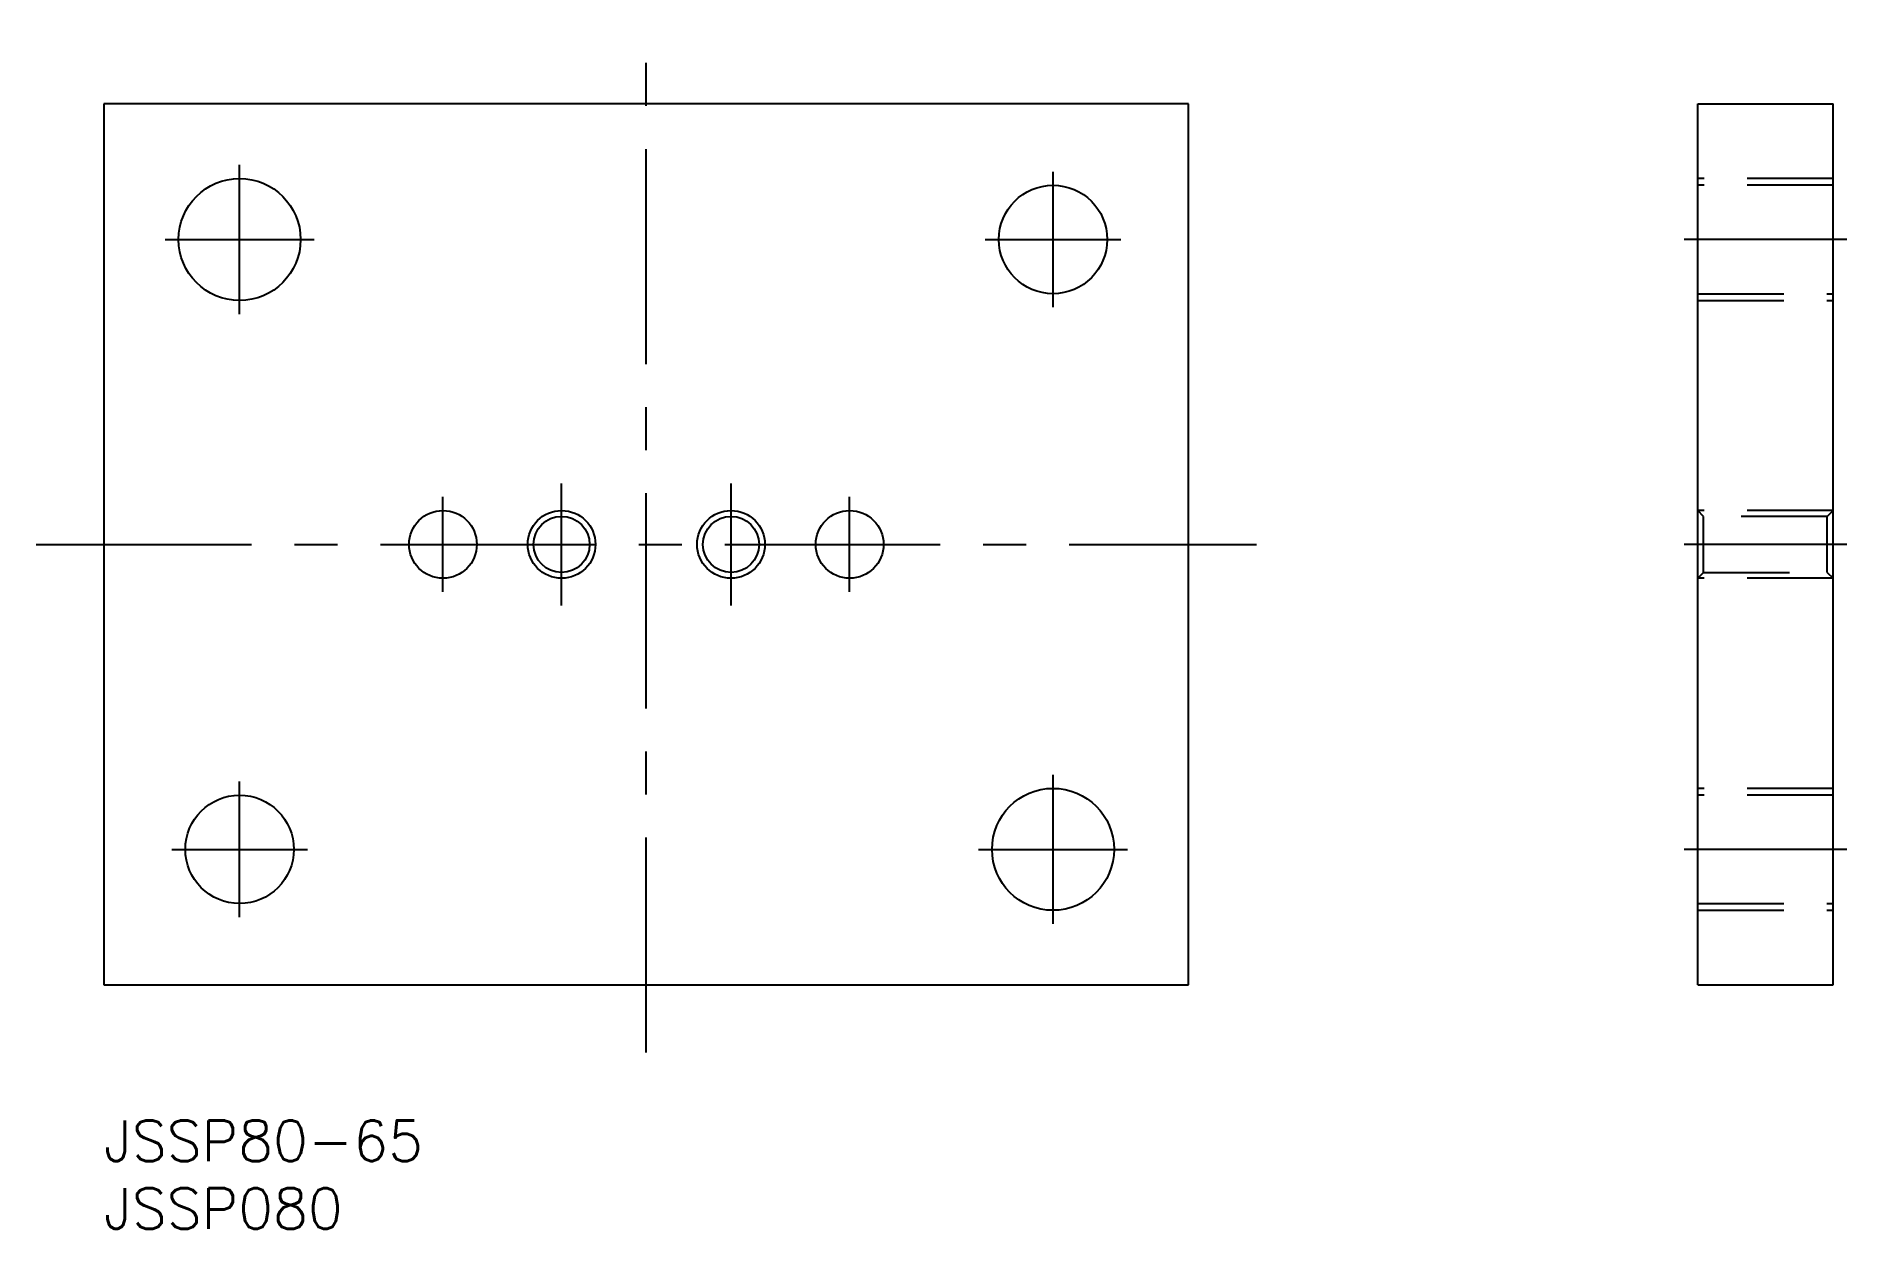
# Model space of a CAD drawing. Extents: x -5 to 129, y -8 to 80.
import ezdxf

# ---------------------------------------------------------------- set-up
doc = ezdxf.new("R2010")
doc.units = 0
doc.header["$LTSCALE"] = 0.5
doc.linetypes.add('CENTER', pattern=[50.8, 31.75, -6.35, 6.35, -6.35])
doc.linetypes.add('DASHED', pattern=[19.05, 12.7, -6.35])
for name, color, linetype in [('MSM_CENTER', 1, 'CENTER'), ('MSM_CONTINUOUS', 7, 'CONTINUOUS'), ('MSM_DASHED', 4, 'DASHED'), ('MSM_NARROW', 5, 'CONTINUOUS'), ('MSM_PART_NUMBER', 7, 'CONTINUOUS')]:
    doc.layers.add(name, color=color, linetype=linetype)
doc.styles.get("Standard").update_dxf_attribs({"font": 'txt.shx', "height": 3, "bigfont": 'bigfont.shx'})

msp = doc.modelspace()

# ---------------------------------------------------------------- linework, layer by layer
at = {"layer": 'MSM_CENTER'}
for p, q in [((40, 5), (40, 80)), ((10, 59.5), (10, 70.5)), ((70, 60), (70, 70)), ((4.5, 65), (15.5, 65)), ((65, 65), (75, 65)), ((128.55, 65), (116.55, 65)), ((33.75, 38), (33.75, 47)), ((46.25, 38), (46.25, 47)), ((25, 39), (25, 46)), ((55, 39), (55, 46)), ((-5, 42.5), (85, 42.5)), ((128.55, 42.5), (116.55, 42.5)), ((70, 14.5), (70, 25.5)), ((10, 15), (10, 25)), ((5, 20), (15, 20)), ((64.5, 20), (75.5, 20)), ((128.55, 20), (116.55, 20))]:
    msp.add_line(p, q, dxfattribs=at)
at = {"layer": 'MSM_CONTINUOUS'}
for p, q in [((0, 75), (0, 10)), ((80, 75), (0, 75)), ((80, 10), (80, 75)), ((117.55, 75), (127.55, 75)), ((117.55, 10), (117.55, 75)), ((127.55, 10), (127.55, 75)), ((0, 10), (80, 10)), ((117.55, 10), (127.55, 10))]:
    msp.add_line(p, q, dxfattribs=at)
for centre, radius in [((10, 65), 4.5), ((70, 65), 4), ((25, 42.5), 2.5), ((33.75, 42.5), 2.07), ((46.25, 42.5), 2.07), ((55, 42.5), 2.5), ((70, 20), 4.5), ((10, 20), 4)]:
    msp.add_circle(centre, radius, dxfattribs=at)
at = {"layer": 'MSM_DASHED'}
for p, q in [((127.55, 69.5), (117.55, 69.5)), ((127.55, 69), (117.55, 69)), ((117.55, 61), (127.55, 61)), ((117.55, 60.5), (127.55, 60.5)), ((117.98, 44.57), (117.55, 45)), ((127.55, 45), (117.55, 45)), ((127.11, 44.57), (117.98, 44.57)), ((117.98, 40.43), (117.98, 44.57)), ((127.55, 45), (127.11, 44.57)), ((127.11, 40.43), (127.11, 44.57)), ((117.55, 40), (117.98, 40.43)), ((117.98, 40.43), (127.11, 40.43)), ((127.11, 40.43), (127.55, 40)), ((127.55, 40), (117.55, 40)), ((127.55, 24.5), (117.55, 24.5)), ((127.55, 24), (117.55, 24)), ((117.55, 16), (127.55, 16)), ((117.55, 15.5), (127.55, 15.5))]:
    msp.add_line(p, q, dxfattribs=at)
at = {"layer": 'MSM_NARROW'}
for centre in [(33.75, 42.5), (46.25, 42.5)]:
    msp.add_circle(centre, 2.5, dxfattribs=at)

# ---------------------------------------------------------------- texts
at = {"layer": 'MSM_PART_NUMBER'}
for s, p in [('JSSP80-65', (0, -3)), ('JSSP080', (0, -8))]:
    msp.add_text(s, height=3, dxfattribs=at).set_placement(p)

doc.saveas('drawing.dxf')
